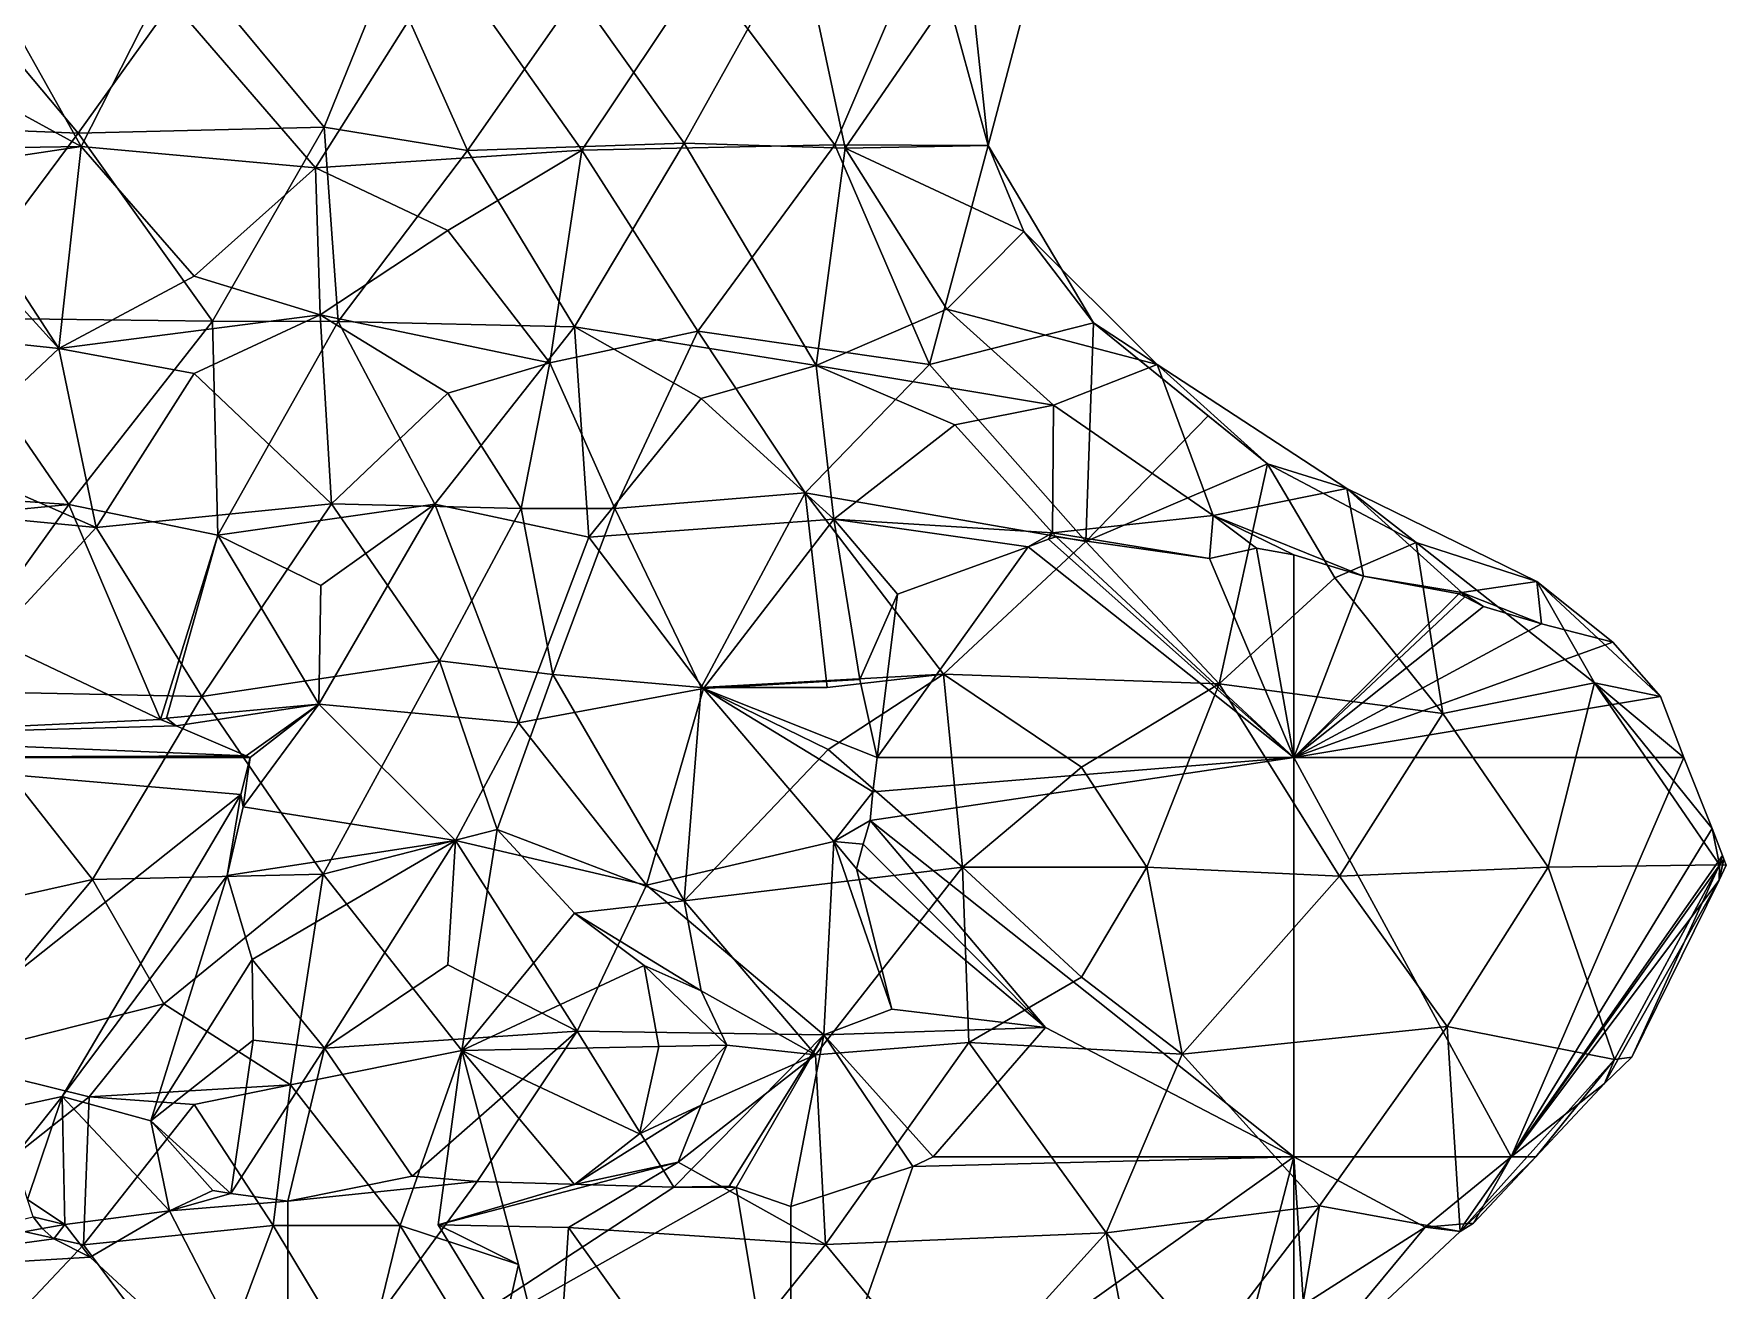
# Model space of a CAD drawing. Extents: x 290083 to 295691, y 4553739 to 4561622.
# Drawn here: x 291844.8 to 292013, y 4554018.4 to 4554143.3 of the extents above; entities that cross this region are included whole.
import ezdxf

# ---------------------------------------------------------------- set-up
doc = ezdxf.new("R2010")
doc.units = 0
doc.layers.add('Au_ppm_Pref_-_0_3', color=7, linetype='CONTINUOUS')

msp = doc.modelspace()

# ---------------------------------------------------------------- linework, layer by layer
at = {"layer": 'Au_ppm_Pref_-_0_3'}
for points in [[(291898.8, 4554147.31, 1904.2), (291920.92, 4554153.01, 1904.05), (291909.4, 4554132.4, 1904.09)], [(291909.4, 4554132.4, 1904.09), (291920.92, 4554153.01, 1904.05), (291925.4, 4554131.9, 1902.26)], [(291933.68, 4554153.92, 1891.41), (291911.27, 4554149.71, 1889.43), (291924.4, 4554132.23, 1890.42)], [(291937.73, 4554149.86, 1900.91), (291925.4, 4554131.9, 1902.26), (291920.92, 4554153.01, 1904.05)], [(291939.63, 4554132.16, 1893.81), (291933.68, 4554153.92, 1891.41), (291924.4, 4554132.23, 1890.42)], [(291933.68, 4554153.92, 1891.41), (291939.63, 4554132.16, 1893.81), (291944.14, 4554149.22, 1894.64)], [(291849.17, 4554133.37, 1900.06), (291821.81, 4554134.46, 1899.69), (291835.55, 4554149.62, 1902.76)], [(291839.66, 4554149.52, 1886.75), (291835.51, 4554139.67, 1885.42), (291849.46, 4554132.04, 1887.88)], [(291835.55, 4554149.62, 1902.76), (291860.74, 4554149.51, 1901.9), (291849.17, 4554133.37, 1900.06)], [(291839.66, 4554149.52, 1886.75), (291849.46, 4554132.04, 1887.88), (291857.43, 4554147.74, 1890.45)], [(291849.17, 4554133.37, 1900.06), (291860.74, 4554149.51, 1901.9), (291873.64, 4554133.98, 1902.97)], [(291885.85, 4554150.68, 1890.58), (291857.43, 4554147.74, 1890.45), (291872.77, 4554129.94, 1889.89)], [(291879.92, 4554149.52, 1903.41), (291873.64, 4554133.98, 1902.97), (291860.74, 4554149.51, 1901.9)], [(291885.85, 4554150.68, 1890.58), (291872.77, 4554129.94, 1889.89), (291899.23, 4554131.68, 1888.61)], [(291879.92, 4554149.52, 1903.41), (291887.86, 4554131.66, 1903.78), (291873.64, 4554133.98, 1902.97)], [(291879.92, 4554149.52, 1903.41), (291898.8, 4554147.31, 1904.2), (291887.86, 4554131.66, 1903.78)], [(291885.85, 4554150.68, 1890.58), (291899.23, 4554131.68, 1888.61), (291911.27, 4554149.71, 1889.43)], [(291911.27, 4554149.71, 1889.43), (291899.23, 4554131.68, 1888.61), (291924.4, 4554132.23, 1890.42)], [(291937.73, 4554149.86, 1900.91), (291939.63, 4554132.16, 1893.81), (291925.4, 4554131.9, 1902.26)], [(291939.63, 4554132.16, 1893.81), (291937.73, 4554149.86, 1900.91), (291944.14, 4554149.22, 1894.64)], [(291872.77, 4554129.94, 1889.89), (291857.43, 4554147.74, 1890.45), (291849.46, 4554132.04, 1887.88)], [(291887.86, 4554131.66, 1903.78), (291898.8, 4554147.31, 1904.2), (291909.4, 4554132.4, 1904.09)], [(291835.51, 4554139.67, 1885.42), (291827.12, 4554131.7, 1886.72), (291849.46, 4554132.04, 1887.88)], [(291849.17, 4554133.37, 1900.06), (291835.5, 4554115.03, 1898.98), (291821.81, 4554134.46, 1899.69)], [(291849.17, 4554133.37, 1900.06), (291862.53, 4554114.7, 1900.05), (291835.5, 4554115.03, 1898.98)], [(291862.53, 4554114.7, 1900.05), (291849.17, 4554133.37, 1900.06), (291873.64, 4554133.98, 1902.97)], [(291862.53, 4554114.7, 1900.05), (291873.64, 4554133.98, 1902.97), (291875.02, 4554114.67, 1904.03)], [(291875.02, 4554114.67, 1904.03), (291873.64, 4554133.98, 1902.97), (291887.86, 4554131.66, 1903.78)], [(291849.46, 4554132.04, 1887.88), (291827.12, 4554131.7, 1886.72), (291835.51, 4554129.96, 1883.35)], [(291847.26, 4554111.98, 1883.36), (291849.46, 4554132.04, 1887.88), (291835.51, 4554129.96, 1883.35)], [(291847.26, 4554111.98, 1883.36), (291860.71, 4554119.16, 1886.95), (291849.46, 4554132.04, 1887.88)], [(291872.77, 4554129.94, 1889.89), (291849.46, 4554132.04, 1887.88), (291860.71, 4554119.16, 1886.95)], [(291885.91, 4554123.69, 1885.44), (291899.23, 4554131.68, 1888.61), (291872.77, 4554129.94, 1889.89)], [(291887.86, 4554131.66, 1903.78), (291898.5, 4554114.12, 1906.69), (291875.02, 4554114.67, 1904.03)], [(291896.05, 4554110.56, 1884.02), (291899.23, 4554131.68, 1888.61), (291885.91, 4554123.69, 1885.44)], [(291887.86, 4554131.66, 1903.78), (291909.4, 4554132.4, 1904.09), (291898.5, 4554114.12, 1906.69)], [(291910.76, 4554113.7, 1888.96), (291899.23, 4554131.68, 1888.61), (291896.05, 4554110.56, 1884.02)], [(291922.52, 4554110.28, 1905.53), (291898.5, 4554114.12, 1906.69), (291909.4, 4554132.4, 1904.09)], [(291924.4, 4554132.23, 1890.42), (291899.23, 4554131.68, 1888.61), (291910.76, 4554113.7, 1888.96)], [(291922.52, 4554110.28, 1905.53), (291909.4, 4554132.4, 1904.09), (291925.4, 4554131.9, 1902.26)], [(291933.8, 4554110.4, 1891.05), (291924.4, 4554132.23, 1890.42), (291910.76, 4554113.7, 1888.96)], [(291925.4, 4554131.9, 1902.26), (291935.52, 4554115.88, 1902.83), (291922.52, 4554110.28, 1905.53)], [(291933.8, 4554110.4, 1891.05), (291939.63, 4554132.16, 1893.81), (291924.4, 4554132.23, 1890.42)], [(291943.19, 4554123.62, 1900.58), (291925.4, 4554131.9, 1902.26), (291939.63, 4554132.16, 1893.81)], [(291943.19, 4554123.62, 1900.58), (291935.52, 4554115.88, 1902.83), (291925.4, 4554131.9, 1902.26)], [(291950.1, 4554114.53, 1894.22), (291939.63, 4554132.16, 1893.81), (291933.8, 4554110.4, 1891.05)], [(291950.1, 4554114.53, 1894.22), (291943.19, 4554123.62, 1900.58), (291939.63, 4554132.16, 1893.81)], [(291847.26, 4554111.98, 1883.36), (291835.51, 4554129.96, 1883.35), (291832.8, 4554127.87, 1882.77)], [(291872.77, 4554129.94, 1889.89), (291860.71, 4554119.16, 1886.95), (291873.23, 4554115.34, 1882.66)], [(291872.77, 4554129.94, 1889.89), (291873.23, 4554115.34, 1882.66), (291885.91, 4554123.69, 1885.44)], [(291847.26, 4554111.98, 1883.36), (291832.8, 4554127.87, 1882.77), (291829.22, 4554113.89, 1879.79)], [(291896.05, 4554110.56, 1884.02), (291885.91, 4554123.69, 1885.44), (291873.23, 4554115.34, 1882.66)], [(291956.42, 4554110.4, 1899.87), (291935.52, 4554115.88, 1902.83), (291943.19, 4554123.62, 1900.58)], [(291956.42, 4554110.4, 1899.87), (291943.19, 4554123.62, 1900.58), (291950.1, 4554114.53, 1894.22)], [(291847.26, 4554111.98, 1883.36), (291873.23, 4554115.34, 1882.66), (291860.71, 4554119.16, 1886.95)], [(291946.14, 4554106.35, 1905.32), (291922.52, 4554110.28, 1905.53), (291935.52, 4554115.88, 1902.83)], [(291956.42, 4554110.4, 1899.87), (291946.14, 4554106.35, 1905.32), (291935.52, 4554115.88, 1902.83)], [(291823.23, 4554098.18, 1901.52), (291835.5, 4554115.03, 1898.98), (291848.25, 4554096.48, 1900.68)], [(291862.53, 4554114.7, 1900.05), (291848.25, 4554096.48, 1900.68), (291835.5, 4554115.03, 1898.98)], [(291847.26, 4554111.98, 1883.36), (291860.71, 4554109.48, 1878.3), (291873.23, 4554115.34, 1882.66)], [(291862.53, 4554114.7, 1900.05), (291863.06, 4554093.44, 1904.54), (291848.25, 4554096.48, 1900.68)], [(291873.23, 4554115.34, 1882.66), (291860.71, 4554109.48, 1878.3), (291874.36, 4554096.55, 1876.27)], [(291862.53, 4554114.7, 1900.05), (291875.02, 4554114.67, 1904.03), (291863.06, 4554093.44, 1904.54)], [(291863.06, 4554093.44, 1904.54), (291875.02, 4554114.67, 1904.03), (291884.64, 4554096.51, 1907.04)], [(291896.05, 4554110.56, 1884.02), (291873.23, 4554115.34, 1882.66), (291885.91, 4554107.54, 1878.94)], [(291873.23, 4554115.34, 1882.66), (291874.36, 4554096.55, 1876.27), (291885.91, 4554107.54, 1878.94)], [(291884.64, 4554096.51, 1907.04), (291875.02, 4554114.67, 1904.03), (291898.5, 4554114.12, 1906.69)], [(291899.95, 4554093.24, 1910.84), (291884.64, 4554096.51, 1907.04), (291898.5, 4554114.12, 1906.69)], [(291922.52, 4554110.28, 1905.53), (291911.11, 4554107.01, 1910.17), (291898.5, 4554114.12, 1906.69)], [(291911.11, 4554107.01, 1910.17), (291899.95, 4554093.24, 1910.84), (291898.5, 4554114.12, 1906.69)], [(291933.8, 4554110.4, 1891.05), (291949.33, 4554092.79, 1889.25), (291950.1, 4554114.53, 1894.22)], [(291949.33, 4554092.79, 1889.25), (291961.5, 4554105.28, 1891.57), (291950.1, 4554114.53, 1894.22)], [(291967.38, 4554100.5, 1893.35), (291956.42, 4554110.4, 1899.87), (291950.1, 4554114.53, 1894.22)], [(291961.5, 4554105.28, 1891.57), (291967.38, 4554100.5, 1893.35), (291950.1, 4554114.53, 1894.22)], [(291847.26, 4554111.98, 1883.36), (291829.22, 4554113.89, 1879.79), (291835.51, 4554100.95, 1881.14)], [(291896.05, 4554110.56, 1884.02), (291902.51, 4554096.07, 1884.23), (291910.76, 4554113.7, 1888.96)], [(291910.76, 4554113.7, 1888.96), (291902.51, 4554096.07, 1884.23), (291921.44, 4554097.64, 1890.35)], [(291933.8, 4554110.4, 1891.05), (291910.76, 4554113.7, 1888.96), (291921.44, 4554097.64, 1890.35)], [(291847.26, 4554111.98, 1883.36), (291835.51, 4554100.95, 1881.14), (291850.97, 4554094.18, 1877.51)], [(291847.26, 4554111.98, 1883.36), (291850.97, 4554094.18, 1877.51), (291860.71, 4554109.48, 1878.3)], [(291850.97, 4554094.18, 1877.51), (291874.36, 4554096.55, 1876.27), (291860.71, 4554109.48, 1878.3)], [(291896.05, 4554110.56, 1884.02), (291885.91, 4554107.54, 1878.94), (291893.21, 4554096.07, 1879.33)], [(291896.05, 4554110.56, 1884.02), (291893.21, 4554096.07, 1879.33), (291902.51, 4554096.07, 1884.23)], [(291924.3, 4554095.03, 1912.07), (291911.11, 4554107.01, 1910.17), (291922.52, 4554110.28, 1905.53)], [(291933.8, 4554110.4, 1891.05), (291921.44, 4554097.64, 1890.35), (291949.33, 4554092.79, 1889.25)], [(291924.3, 4554095.03, 1912.07), (291922.52, 4554110.28, 1905.53), (291936.31, 4554104.4, 1909.3)], [(291946.14, 4554106.35, 1905.32), (291936.31, 4554104.4, 1909.3), (291922.52, 4554110.28, 1905.53)], [(291961.98, 4554095.37, 1905.97), (291946.14, 4554106.35, 1905.32), (291956.42, 4554110.4, 1899.87)], [(291961.98, 4554095.37, 1905.97), (291956.42, 4554110.4, 1899.87), (291975.29, 4554098.05, 1900.42)], [(291956.42, 4554110.4, 1899.87), (291967.38, 4554100.5, 1893.35), (291975.29, 4554098.05, 1900.42)], [(291885.91, 4554107.54, 1878.94), (291874.36, 4554096.55, 1876.27), (291893.21, 4554096.07, 1879.33)], [(291924.3, 4554095.03, 1912.07), (291899.95, 4554093.24, 1910.84), (291911.11, 4554107.01, 1910.17)], [(291946.14, 4554106.35, 1905.32), (291946.04, 4554093.67, 1910.31), (291936.31, 4554104.4, 1909.3)], [(291961.98, 4554095.37, 1905.97), (291946.04, 4554093.67, 1910.31), (291946.14, 4554106.35, 1905.32)], [(291924.3, 4554095.03, 1912.07), (291936.31, 4554104.4, 1909.3), (291946.04, 4554093.67, 1910.31)], [(291961.5, 4554105.28, 1891.57), (291949.33, 4554092.79, 1889.25), (291967.38, 4554100.5, 1893.35)], [(291822.31, 4554096.95, 1877.58), (291850.97, 4554094.18, 1877.51), (291835.51, 4554100.95, 1881.14)], [(291949.33, 4554092.79, 1889.25), (291962.59, 4554078.66, 1888.08), (291967.38, 4554100.5, 1893.35)], [(291962.59, 4554078.66, 1888.08), (291974.1, 4554089.2, 1890.99), (291967.38, 4554100.5, 1893.35)], [(291982.18, 4554092.69, 1895.27), (291975.29, 4554098.05, 1900.42), (291967.38, 4554100.5, 1893.35)], [(291982.18, 4554092.69, 1895.27), (291967.38, 4554100.5, 1893.35), (291974.1, 4554089.2, 1890.99)], [(291848.25, 4554096.48, 1900.68), (291825.66, 4554094.28, 1901.65), (291823.23, 4554098.18, 1901.52)], [(291921.44, 4554097.64, 1890.35), (291902.51, 4554096.07, 1884.23), (291911.11, 4554078.27, 1889.25)], [(291921.44, 4554097.64, 1890.35), (291911.11, 4554078.27, 1889.25), (291923.63, 4554078.3, 1894.59)], [(291935.2, 4554079.6, 1887.24), (291921.44, 4554097.64, 1890.35), (291923.63, 4554078.3, 1894.59)], [(291921.44, 4554097.64, 1890.35), (291935.2, 4554079.6, 1887.24), (291949.33, 4554092.79, 1889.25)], [(291976.95, 4554089.36, 1905), (291961.98, 4554095.37, 1905.97), (291975.29, 4554098.05, 1900.42)], [(291976.95, 4554089.36, 1905), (291975.29, 4554098.05, 1900.42), (291986.7, 4554087.73, 1903.74)], [(291982.18, 4554092.69, 1895.27), (291994.18, 4554088.83, 1900.58), (291975.29, 4554098.05, 1900.42)], [(291994.18, 4554088.83, 1900.58), (291986.7, 4554087.73, 1903.74), (291975.29, 4554098.05, 1900.42)], [(291822.31, 4554096.95, 1877.58), (291835.88, 4554077.91, 1877.14), (291850.97, 4554094.18, 1877.51)], [(291848.25, 4554096.48, 1900.68), (291839.09, 4554083.76, 1901.74), (291825.66, 4554094.28, 1901.65)], [(291839.09, 4554083.76, 1901.74), (291848.25, 4554096.48, 1900.68), (291857.36, 4554075.09, 1903.23)], [(291857.36, 4554075.09, 1903.23), (291848.25, 4554096.48, 1900.68), (291863.06, 4554093.44, 1904.54)], [(291850.97, 4554094.18, 1877.51), (291861.46, 4554077.39, 1875.7), (291874.36, 4554096.55, 1876.27)], [(291861.46, 4554077.39, 1875.7), (291885.1, 4554080.95, 1878.11), (291874.36, 4554096.55, 1876.27)], [(291873.31, 4554088.41, 1903.14), (291863.06, 4554093.44, 1904.54), (291884.64, 4554096.51, 1907.04)], [(291892.93, 4554074.77, 1907.59), (291873.09, 4554076.64, 1904.18), (291884.64, 4554096.51, 1907.04)], [(291873.31, 4554088.41, 1903.14), (291884.64, 4554096.51, 1907.04), (291873.09, 4554076.64, 1904.18)], [(291885.1, 4554080.95, 1878.11), (291893.21, 4554096.07, 1879.33), (291874.36, 4554096.55, 1876.27)], [(291899.95, 4554093.24, 1910.84), (291892.93, 4554074.77, 1907.59), (291884.64, 4554096.51, 1907.04)], [(291896.37, 4554079.58, 1883.93), (291893.21, 4554096.07, 1879.33), (291885.1, 4554080.95, 1878.11)], [(291896.37, 4554079.58, 1883.93), (291902.51, 4554096.07, 1884.23), (291893.21, 4554096.07, 1879.33)], [(291896.37, 4554079.58, 1883.93), (291911.11, 4554078.27, 1889.25), (291902.51, 4554096.07, 1884.23)], [(291850.97, 4554094.18, 1877.51), (291835.88, 4554077.91, 1877.14), (291861.46, 4554077.39, 1875.7)], [(291924.3, 4554095.03, 1912.07), (291911.33, 4554078.2, 1912.28), (291899.95, 4554093.24, 1910.84)], [(291924.3, 4554095.03, 1912.07), (291926.86, 4554079.08, 1913.33), (291911.33, 4554078.2, 1912.28)], [(291924.3, 4554095.03, 1912.07), (291930.63, 4554087.57, 1913.03), (291926.86, 4554079.08, 1913.33)], [(291930.63, 4554087.57, 1913.03), (291924.3, 4554095.03, 1912.07), (291943.61, 4554092.28, 1910.83)], [(291924.3, 4554095.03, 1912.07), (291946.04, 4554093.67, 1910.31), (291943.61, 4554092.28, 1910.83)], [(291946.04, 4554093.67, 1910.31), (291961.98, 4554095.37, 1905.97), (291961.62, 4554091.12, 1907.4)], [(291961.98, 4554095.37, 1905.97), (291966.3, 4554092.12, 1906.57), (291961.62, 4554091.12, 1907.4)], [(291970, 4554091.46, 1905.85), (291961.98, 4554095.37, 1905.97), (291976.95, 4554089.36, 1905)], [(291966.3, 4554092.12, 1906.57), (291961.98, 4554095.37, 1905.97), (291970, 4554091.46, 1905.85)], [(291857.36, 4554075.09, 1903.23), (291863.06, 4554093.44, 1904.54), (291857.95, 4554075.24, 1903.38)], [(291863.06, 4554093.44, 1904.54), (291873.09, 4554076.64, 1904.18), (291857.95, 4554075.24, 1903.38)], [(291863.06, 4554093.44, 1904.54), (291873.31, 4554088.41, 1903.14), (291873.09, 4554076.64, 1904.18)], [(291911.33, 4554078.2, 1912.28), (291892.93, 4554074.77, 1907.59), (291899.95, 4554093.24, 1910.84)], [(291930.63, 4554087.57, 1913.03), (291943.61, 4554092.28, 1910.83), (291928.59, 4554071.34, 1912.65)], [(291943.61, 4554092.28, 1910.83), (291970, 4554071.34, 1904.92), (291928.59, 4554071.34, 1912.65)], [(291935.2, 4554079.6, 1887.24), (291962.59, 4554078.66, 1888.08), (291949.33, 4554092.79, 1889.25)], [(291943.61, 4554092.28, 1910.83), (291946.04, 4554093.67, 1910.31), (291945.64, 4554093.03, 1910.48)], [(291943.61, 4554092.28, 1910.83), (291945.64, 4554093.03, 1910.48), (291970, 4554071.34, 1904.92)], [(291946.04, 4554093.67, 1910.31), (291946.4, 4554093.27, 1910.35), (291945.64, 4554093.03, 1910.48)], [(291945.64, 4554093.03, 1910.48), (291946.4, 4554093.27, 1910.35), (291970, 4554071.34, 1904.92)], [(291946.4, 4554093.27, 1910.35), (291946.04, 4554093.67, 1910.31), (291961.62, 4554091.12, 1907.4)], [(291946.4, 4554093.27, 1910.35), (291961.62, 4554091.12, 1907.4), (291970, 4554071.34, 1904.92)], [(291982.18, 4554092.69, 1895.27), (291974.1, 4554089.2, 1890.99), (291984.84, 4554075.7, 1890.43)], [(291982.18, 4554092.69, 1895.27), (291999.89, 4554078.74, 1894.68), (291994.18, 4554088.83, 1900.58)], [(291982.18, 4554092.69, 1895.27), (291984.84, 4554075.7, 1890.43), (291999.89, 4554078.74, 1894.68)], [(291961.62, 4554091.12, 1907.4), (291966.3, 4554092.12, 1906.57), (291970, 4554071.34, 1904.92)], [(291966.3, 4554092.12, 1906.57), (291970, 4554091.46, 1905.85), (291970, 4554071.34, 1904.92)], [(291970, 4554091.46, 1905.85), (291976.95, 4554089.36, 1905), (291970, 4554071.34, 1904.92)], [(291974.1, 4554089.2, 1890.99), (291962.59, 4554078.66, 1888.08), (291984.84, 4554075.7, 1890.43)], [(291976.95, 4554089.36, 1905), (291986.42, 4554087.58, 1903.89), (291970, 4554071.34, 1904.92)], [(291986.42, 4554087.58, 1903.89), (291976.95, 4554089.36, 1905), (291986.7, 4554087.73, 1903.74)], [(291994.18, 4554088.83, 1900.58), (291994.64, 4554084.63, 1902.21), (291986.7, 4554087.73, 1903.74)], [(292006.47, 4554077.39, 1898.87), (292001.73, 4554082.8, 1900.58), (291994.18, 4554088.83, 1900.58)], [(291999.89, 4554078.74, 1894.68), (292006.47, 4554077.39, 1898.87), (291994.18, 4554088.83, 1900.58)], [(291994.18, 4554088.83, 1900.58), (292001.73, 4554082.8, 1900.58), (291994.64, 4554084.63, 1902.21)], [(291926.86, 4554079.08, 1913.33), (291930.63, 4554087.57, 1913.03), (291928.59, 4554071.34, 1912.65)], [(291986.42, 4554087.58, 1903.89), (291987.01, 4554087.31, 1903.82), (291970, 4554071.34, 1904.92)], [(291987.01, 4554087.31, 1903.82), (291988.87, 4554086.32, 1903.57), (291970, 4554071.34, 1904.92)], [(291987.01, 4554087.31, 1903.82), (291986.42, 4554087.58, 1903.89), (291986.7, 4554087.73, 1903.74)], [(291986.7, 4554087.73, 1903.74), (291988.87, 4554086.32, 1903.57), (291987.01, 4554087.31, 1903.82)], [(291986.7, 4554087.73, 1903.74), (291994.64, 4554084.63, 1902.21), (291988.87, 4554086.32, 1903.57)], [(291970, 4554071.34, 1904.92), (291988.87, 4554086.32, 1903.57), (291994.64, 4554084.63, 1902.21)], [(291970, 4554071.34, 1904.92), (291994.64, 4554084.63, 1902.21), (292001.73, 4554082.8, 1900.58)], [(291820, 4554073.37, 1895.47), (291839.09, 4554083.76, 1901.74), (291857.36, 4554075.09, 1903.23)], [(291970, 4554071.34, 1904.92), (292001.73, 4554082.8, 1900.58), (292006.47, 4554077.39, 1898.87)], [(291873.53, 4554059.74, 1877.23), (291885.1, 4554080.95, 1878.11), (291861.46, 4554077.39, 1875.7)], [(291873.53, 4554059.74, 1877.23), (291890.84, 4554064.18, 1881.37), (291885.1, 4554080.95, 1878.11)], [(291896.37, 4554079.58, 1883.93), (291885.1, 4554080.95, 1878.11), (291890.84, 4554064.18, 1881.37)], [(291896.37, 4554079.58, 1883.93), (291890.84, 4554064.18, 1881.37), (291909.41, 4554057.1, 1884.4)], [(291896.37, 4554079.58, 1883.93), (291909.41, 4554057.1, 1884.4), (291911.11, 4554078.27, 1889.25)], [(291923.71, 4554072.13, 1884.8), (291935.2, 4554079.6, 1887.24), (291911.11, 4554078.27, 1889.25)], [(291911.11, 4554078.27, 1889.25), (291935.2, 4554079.6, 1887.24), (291923.63, 4554078.3, 1894.59)], [(291911.33, 4554078.2, 1912.28), (291926.86, 4554079.08, 1913.33), (291928.59, 4554071.34, 1912.65)], [(291923.71, 4554072.13, 1884.8), (291937.07, 4554060.43, 1884.74), (291935.2, 4554079.6, 1887.24)], [(291937.07, 4554060.43, 1884.74), (291948.91, 4554070.38, 1885.39), (291935.2, 4554079.6, 1887.24)], [(291948.91, 4554070.38, 1885.39), (291962.59, 4554078.66, 1888.08), (291935.2, 4554079.6, 1887.24)], [(291995.28, 4554060.43, 1890.6), (291999.89, 4554078.74, 1894.68), (291984.84, 4554075.7, 1890.43)], [(292012.31, 4554060.65, 1894.71), (291999.89, 4554078.74, 1894.68), (291995.28, 4554060.43, 1890.6)], [(292008.79, 4554071.34, 1897.51), (291999.89, 4554078.74, 1894.68), (292011.61, 4554064.28, 1896.03)], [(292008.79, 4554071.34, 1897.51), (292006.47, 4554077.39, 1898.87), (291999.89, 4554078.74, 1894.68)], [(292012.31, 4554060.65, 1894.71), (292011.61, 4554064.28, 1896.03), (291999.89, 4554078.74, 1894.68)], [(291837.53, 4554056.3, 1880.44), (291850.59, 4554059.22, 1878.19), (291835.88, 4554077.91, 1877.14)], [(291850.59, 4554059.22, 1878.19), (291861.46, 4554077.39, 1875.7), (291835.88, 4554077.91, 1877.14)], [(291861.46, 4554077.39, 1875.7), (291850.59, 4554059.22, 1878.19), (291873.53, 4554059.74, 1877.23)], [(291905.67, 4554058.63, 1907.82), (291892.93, 4554074.77, 1907.59), (291911.33, 4554078.2, 1912.28)], [(291911.33, 4554078.2, 1912.28), (291924.29, 4554062.97, 1911.53), (291905.67, 4554058.63, 1907.82)], [(291923.71, 4554072.13, 1884.8), (291911.11, 4554078.27, 1889.25), (291909.41, 4554057.1, 1884.4)], [(291928.59, 4554071.34, 1912.65), (291928.16, 4554067.93, 1912.28), (291911.33, 4554078.2, 1912.28)], [(291911.33, 4554078.2, 1912.28), (291928.16, 4554067.93, 1912.28), (291924.29, 4554062.97, 1911.53)], [(291948.91, 4554070.38, 1885.39), (291955.41, 4554060.43, 1885.64), (291962.59, 4554078.66, 1888.08)], [(291955.41, 4554060.43, 1885.64), (291974.54, 4554059.54, 1888.38), (291962.59, 4554078.66, 1888.08)], [(291974.54, 4554059.54, 1888.38), (291984.84, 4554075.7, 1890.43), (291962.59, 4554078.66, 1888.08)], [(291970, 4554071.34, 1904.92), (292006.47, 4554077.39, 1898.87), (292008.79, 4554071.34, 1897.51)], [(291857.95, 4554075.24, 1903.38), (291873.09, 4554076.64, 1904.18), (291858.92, 4554074.49, 1903.39)], [(291858.92, 4554074.49, 1903.39), (291873.09, 4554076.64, 1904.18), (291865.89, 4554071.5, 1904.04)], [(291873.09, 4554076.64, 1904.18), (291865.57, 4554066.41, 1904.34), (291866.28, 4554071.34, 1904.08)], [(291873.09, 4554076.64, 1904.18), (291886.68, 4554063.08, 1904.15), (291865.57, 4554066.41, 1904.34)], [(291873.09, 4554076.64, 1904.18), (291866.28, 4554071.34, 1904.08), (291865.89, 4554071.5, 1904.04)], [(291873.09, 4554076.64, 1904.18), (291892.93, 4554074.77, 1907.59), (291886.68, 4554063.08, 1904.15)], [(291984.84, 4554075.7, 1890.43), (291974.54, 4554059.54, 1888.38), (291995.28, 4554060.43, 1890.6)], [(291820, 4554073.37, 1895.47), (291857.36, 4554075.09, 1903.23), (291858.92, 4554074.49, 1903.39)], [(291865.89, 4554071.5, 1904.04), (291820, 4554073.37, 1895.47), (291858.92, 4554074.49, 1903.39)], [(291858.92, 4554074.49, 1903.39), (291857.36, 4554075.09, 1903.23), (291857.95, 4554075.24, 1903.38)], [(291892.93, 4554074.77, 1907.59), (291905.67, 4554058.63, 1907.82), (291886.68, 4554063.08, 1904.15)], [(291865.89, 4554071.5, 1904.04), (291822.5, 4554071.34, 1895.47), (291820, 4554073.37, 1895.47)], [(291923.71, 4554072.13, 1884.8), (291909.41, 4554057.1, 1884.4), (291937.07, 4554060.43, 1884.74)], [(291820, 4554031.65, 1898.85), (291822.5, 4554071.34, 1895.47), (291865.34, 4554067.64, 1904.25)], [(291822.5, 4554071.34, 1895.47), (291865.89, 4554071.5, 1904.04), (291866.28, 4554071.34, 1904.08)], [(291865.34, 4554067.64, 1904.25), (291822.5, 4554071.34, 1895.47), (291866.28, 4554071.34, 1904.08)], [(291866.28, 4554071.34, 1904.08), (291865.57, 4554066.41, 1904.34), (291865.34, 4554067.64, 1904.25)], [(291928.16, 4554067.93, 1912.28), (291970, 4554071.34, 1904.92), (291927.89, 4554065.07, 1911.94)], [(291970, 4554071.34, 1904.92), (291970, 4554031.65, 1899.63), (291927.89, 4554065.07, 1911.94)], [(291928.59, 4554071.34, 1912.65), (291970, 4554071.34, 1904.92), (291928.16, 4554067.93, 1912.28)], [(291948.91, 4554070.38, 1885.39), (291937.07, 4554060.43, 1884.74), (291955.41, 4554060.43, 1885.64)], [(291991.61, 4554031.65, 1895.47), (291970, 4554071.34, 1904.92), (292008.79, 4554071.34, 1897.51)], [(291991.61, 4554031.65, 1895.47), (291970, 4554031.65, 1899.63), (291970, 4554071.34, 1904.92)], [(292011.61, 4554064.28, 1896.03), (291991.61, 4554031.65, 1895.47), (292008.79, 4554071.34, 1897.51)], [(291847.6, 4554037.63, 1902.89), (291820, 4554031.65, 1898.85), (291865.34, 4554067.64, 1904.25)], [(291863.99, 4554059.61, 1904.42), (291847.6, 4554037.63, 1902.89), (291865.34, 4554067.64, 1904.25)], [(291865.34, 4554067.64, 1904.25), (291865.57, 4554066.41, 1904.34), (291863.99, 4554059.61, 1904.42)], [(291927.89, 4554065.07, 1911.94), (291924.29, 4554062.97, 1911.53), (291928.16, 4554067.93, 1912.28)], [(291865.57, 4554066.41, 1904.34), (291886.68, 4554063.08, 1904.15), (291863.99, 4554059.61, 1904.42)], [(291887.31, 4554042.2, 1876), (291890.84, 4554064.18, 1881.37), (291873.53, 4554059.74, 1877.23)], [(291890.84, 4554064.18, 1881.37), (291887.31, 4554042.2, 1876), (291898.51, 4554055.87, 1878.35)], [(291909.41, 4554057.1, 1884.4), (291890.84, 4554064.18, 1881.37), (291898.51, 4554055.87, 1878.35)], [(291927.19, 4554062.7, 1911.65), (291924.29, 4554062.97, 1911.53), (291927.89, 4554065.07, 1911.94)], [(291927.89, 4554065.07, 1911.94), (291945.33, 4554044.5, 1905.69), (291927.19, 4554062.7, 1911.65)], [(291945.33, 4554044.5, 1905.69), (291927.89, 4554065.07, 1911.94), (291970, 4554031.65, 1899.63)], [(291991.61, 4554031.65, 1895.47), (292011.61, 4554064.28, 1896.03), (292012.63, 4554061.58, 1895.47)], [(292012.31, 4554060.65, 1894.71), (292012.63, 4554061.58, 1895.47), (292011.61, 4554064.28, 1896.03)], [(291863.99, 4554059.61, 1904.42), (291886.68, 4554063.08, 1904.15), (291866.48, 4554051.26, 1905.2)], [(291886.68, 4554063.08, 1904.15), (291873.67, 4554042.45, 1906.04), (291866.48, 4554051.26, 1905.2)], [(291873.67, 4554042.45, 1906.04), (291886.68, 4554063.08, 1904.15), (291885.91, 4554050.71, 1903.28)], [(291898.78, 4554044.14, 1905.55), (291885.91, 4554050.71, 1903.28), (291886.68, 4554063.08, 1904.15)], [(291886.68, 4554063.08, 1904.15), (291905.67, 4554058.63, 1907.82), (291898.78, 4554044.14, 1905.55)], [(291923.3, 4554043.77, 1906.12), (291905.67, 4554058.63, 1907.82), (291924.29, 4554062.97, 1911.53)], [(291923.3, 4554043.77, 1906.12), (291924.29, 4554062.97, 1911.53), (291930.06, 4554046.3, 1908.38)], [(291930.06, 4554046.3, 1908.38), (291924.29, 4554062.97, 1911.53), (291926.55, 4554060.28, 1911.33)], [(291926.55, 4554060.28, 1911.33), (291924.29, 4554062.97, 1911.53), (291927.19, 4554062.7, 1911.65)], [(291926.55, 4554060.28, 1911.33), (291927.19, 4554062.7, 1911.65), (291945.33, 4554044.5, 1905.69)], [(291937.07, 4554060.43, 1884.74), (291909.41, 4554057.1, 1884.4), (291922.47, 4554041.79, 1883.52)], [(291922.47, 4554041.79, 1883.52), (291937.72, 4554042.99, 1886.85), (291937.07, 4554060.43, 1884.74)], [(291926.55, 4554060.28, 1911.33), (291945.33, 4554044.5, 1905.69), (291930.06, 4554046.3, 1908.38)], [(291948.91, 4554049.49, 1885.06), (291937.07, 4554060.43, 1884.74), (291937.72, 4554042.99, 1886.85)], [(291955.41, 4554060.43, 1885.64), (291937.07, 4554060.43, 1884.74), (291948.91, 4554049.49, 1885.06)], [(291958.92, 4554041.85, 1889.07), (291955.41, 4554060.43, 1885.64), (291948.91, 4554049.49, 1885.06)], [(291958.92, 4554041.85, 1889.07), (291974.54, 4554059.54, 1888.38), (291955.41, 4554060.43, 1885.64)], [(291995.28, 4554060.43, 1890.6), (291974.54, 4554059.54, 1888.38), (291985.25, 4554044.59, 1890.05)], [(291985.25, 4554044.59, 1890.05), (292001.9, 4554041.32, 1893.26), (291995.28, 4554060.43, 1890.6)], [(292012.76, 4554061.22, 1895.4), (291991.61, 4554031.65, 1895.47), (292012.63, 4554061.58, 1895.47)], [(292012.76, 4554061.22, 1895.4), (292012.3, 4554059.14, 1895.2), (291991.61, 4554031.65, 1895.47)], [(292012.31, 4554060.65, 1894.71), (291995.28, 4554060.43, 1890.6), (292001.9, 4554041.32, 1893.26)], [(292012.31, 4554060.65, 1894.71), (292001.9, 4554041.32, 1893.26), (292003.61, 4554041.53, 1894.5)], [(292012.31, 4554060.65, 1894.71), (292003.61, 4554041.53, 1894.5), (292012.3, 4554059.14, 1895.2)], [(292012.76, 4554061.22, 1895.4), (292012.99, 4554060.63, 1895.27), (292012.3, 4554059.14, 1895.2)], [(292012.31, 4554060.65, 1894.71), (292012.3, 4554059.14, 1895.2), (292012.99, 4554060.63, 1895.27)], [(292012.31, 4554060.65, 1894.71), (292012.76, 4554061.22, 1895.4), (292012.63, 4554061.58, 1895.47)], [(292012.31, 4554060.65, 1894.71), (292012.99, 4554060.63, 1895.27), (292012.76, 4554061.22, 1895.4)], [(291850.59, 4554059.22, 1878.19), (291837.53, 4554056.3, 1880.44), (291835.51, 4554041.25, 1876.74)], [(291850.59, 4554059.22, 1878.19), (291835.51, 4554041.25, 1876.74), (291857.69, 4554046.86, 1873.99)], [(291863.99, 4554059.61, 1904.42), (291856.41, 4554035.22, 1904.38), (291847.6, 4554037.63, 1902.89)], [(291850.59, 4554059.22, 1878.19), (291857.69, 4554046.86, 1873.99), (291873.53, 4554059.74, 1877.23)], [(291866.48, 4554051.26, 1905.2), (291856.41, 4554035.22, 1904.38), (291863.99, 4554059.61, 1904.42)], [(291873.53, 4554059.74, 1877.23), (291857.69, 4554046.86, 1873.99), (291870.28, 4554038.79, 1872.49)], [(291873.53, 4554059.74, 1877.23), (291870.28, 4554038.79, 1872.49), (291887.31, 4554042.2, 1876)], [(291923.3, 4554043.77, 1906.12), (291898.78, 4554044.14, 1905.55), (291905.67, 4554058.63, 1907.82)], [(291958.92, 4554041.85, 1889.07), (291985.25, 4554044.59, 1890.05), (291974.54, 4554059.54, 1888.38)], [(291991.61, 4554031.65, 1895.47), (292012.3, 4554059.14, 1895.2), (292000.9, 4554038.94, 1894.67)], [(292000.9, 4554038.94, 1894.67), (292012.3, 4554059.14, 1895.2), (292003.61, 4554041.53, 1894.5)], [(291911.11, 4554048.15, 1878.67), (291909.41, 4554057.1, 1884.4), (291898.51, 4554055.87, 1878.35)], [(291922.47, 4554041.79, 1883.52), (291909.41, 4554057.1, 1884.4), (291911.11, 4554048.15, 1878.67)], [(291898.51, 4554055.87, 1878.35), (291887.31, 4554042.2, 1876), (291905.43, 4554050.65, 1876.83)], [(291911.11, 4554048.15, 1878.67), (291898.51, 4554055.87, 1878.35), (291905.43, 4554050.65, 1876.83)], [(291866.48, 4554051.26, 1905.2), (291866.56, 4554043.24, 1905.59), (291856.41, 4554035.22, 1904.38)], [(291866.48, 4554051.26, 1905.2), (291873.67, 4554042.45, 1906.04), (291866.56, 4554043.24, 1905.59)], [(291873.67, 4554042.45, 1906.04), (291885.91, 4554050.71, 1903.28), (291898.78, 4554044.14, 1905.55)], [(291905.43, 4554050.65, 1876.83), (291887.31, 4554042.2, 1876), (291906.88, 4554042.61, 1874.83)], [(291911.11, 4554048.15, 1878.67), (291905.43, 4554050.65, 1876.83), (291913.66, 4554042.73, 1876.09)], [(291905.43, 4554050.65, 1876.83), (291906.88, 4554042.61, 1874.83), (291913.66, 4554042.73, 1876.09)], [(291958.92, 4554041.85, 1889.07), (291948.91, 4554049.49, 1885.06), (291937.72, 4554042.99, 1886.85)], [(291835.51, 4554041.25, 1876.74), (291850.26, 4554037.6, 1871.55), (291857.69, 4554046.86, 1873.99)], [(291870.28, 4554038.79, 1872.49), (291857.69, 4554046.86, 1873.99), (291850.26, 4554037.6, 1871.55)], [(291922.47, 4554041.79, 1883.52), (291911.11, 4554048.15, 1878.67), (291913.66, 4554042.73, 1876.09)], [(291945.33, 4554044.5, 1905.69), (291923.3, 4554043.77, 1906.12), (291930.06, 4554046.3, 1908.38)], [(291873.67, 4554042.45, 1906.04), (291898.78, 4554044.14, 1905.55), (291882.38, 4554029.71, 1906.09)], [(291882.38, 4554029.71, 1906.09), (291898.78, 4554044.14, 1905.55), (291888.85, 4554029.2, 1905.98)], [(291888.85, 4554029.2, 1905.98), (291898.78, 4554044.14, 1905.55), (291908.4, 4554028.63, 1906.05)], [(291908.4, 4554028.63, 1906.05), (291898.78, 4554044.14, 1905.55), (291923.3, 4554043.77, 1906.12)], [(291908.4, 4554028.63, 1906.05), (291923.3, 4554043.77, 1906.12), (291913.87, 4554028.73, 1906.17)], [(291914.57, 4554028.6, 1906.13), (291913.87, 4554028.73, 1906.17), (291923.3, 4554043.77, 1906.12)], [(291920, 4554026.7, 1905.76), (291914.57, 4554028.6, 1906.13), (291923.3, 4554043.77, 1906.12)], [(291920, 4554026.7, 1905.76), (291923.3, 4554043.77, 1906.12), (291932.13, 4554030.69, 1905.21)], [(291923.3, 4554043.77, 1906.12), (291945.33, 4554044.5, 1905.69), (291934.15, 4554031.65, 1905.22)], [(291932.13, 4554030.69, 1905.21), (291923.3, 4554043.77, 1906.12), (291934.15, 4554031.65, 1905.22)], [(291945.33, 4554044.5, 1905.69), (291970, 4554031.65, 1899.63), (291934.15, 4554031.65, 1905.22)], [(291958.92, 4554041.85, 1889.07), (291972.55, 4554026.78, 1890.1), (291985.25, 4554044.59, 1890.05)], [(291972.55, 4554026.78, 1890.1), (291986.54, 4554024.21, 1894.78), (291985.25, 4554044.59, 1890.05)], [(291985.25, 4554044.59, 1890.05), (291986.54, 4554024.21, 1894.78), (292001.9, 4554041.32, 1893.26)], [(291856.41, 4554035.22, 1904.38), (291866.56, 4554043.24, 1905.59), (291864.36, 4554027.98, 1904.48)], [(291866.56, 4554043.24, 1905.59), (291873.67, 4554042.45, 1906.04), (291864.36, 4554027.98, 1904.48)], [(291864.36, 4554027.98, 1904.48), (291873.67, 4554042.45, 1906.04), (291870, 4554027.22, 1904.92)], [(291870, 4554027.22, 1904.92), (291873.67, 4554042.45, 1906.04), (291882.38, 4554029.71, 1906.09)], [(291881.17, 4554024.8, 1871.79), (291887.31, 4554042.2, 1876), (291870.28, 4554038.79, 1872.49)], [(291881.17, 4554024.8, 1871.79), (291892.96, 4554020.94, 1876.83), (291887.31, 4554042.2, 1876)], [(291884.97, 4554024.87, 1882.74), (291898.51, 4554028.88, 1878.19), (291887.31, 4554042.2, 1876)], [(291887.31, 4554042.2, 1876), (291892.96, 4554020.94, 1876.83), (291884.97, 4554024.87, 1882.74)], [(291904.97, 4554033.93, 1876.83), (291906.88, 4554042.61, 1874.83), (291887.31, 4554042.2, 1876)], [(291898.51, 4554028.88, 1878.19), (291904.97, 4554033.93, 1876.83), (291887.31, 4554042.2, 1876)], [(291913.66, 4554042.73, 1876.09), (291904.97, 4554033.93, 1876.83), (291911.11, 4554036.77, 1878.78)], [(291904.97, 4554033.93, 1876.83), (291913.66, 4554042.73, 1876.09), (291906.88, 4554042.61, 1874.83)], [(291922.47, 4554041.79, 1883.52), (291908.8, 4554031.12, 1883.78), (291923.45, 4554022.92, 1886.71)], [(291922.47, 4554041.79, 1883.52), (291911.11, 4554036.77, 1878.78), (291908.8, 4554031.12, 1883.78)], [(291922.47, 4554041.79, 1883.52), (291913.66, 4554042.73, 1876.09), (291911.11, 4554036.77, 1878.78)], [(291923.45, 4554022.92, 1886.71), (291937.72, 4554042.99, 1886.85), (291922.47, 4554041.79, 1883.52)], [(291937.72, 4554042.99, 1886.85), (291923.45, 4554022.92, 1886.71), (291951.35, 4554024.09, 1887.6)], [(291958.92, 4554041.85, 1889.07), (291937.72, 4554042.99, 1886.85), (291951.35, 4554024.09, 1887.6)], [(291958.92, 4554041.85, 1889.07), (291951.35, 4554024.09, 1887.6), (291972.55, 4554026.78, 1890.1)], [(291835.51, 4554041.25, 1876.74), (291835.63, 4554026.04, 1869.61), (291850.26, 4554037.6, 1871.55)], [(291994.06, 4554031.65, 1895), (292001.9, 4554041.32, 1893.26), (291986.54, 4554024.21, 1894.78)], [(292000.9, 4554038.94, 1894.67), (292001.9, 4554041.32, 1893.26), (291994.06, 4554031.65, 1895)], [(292001.9, 4554041.32, 1893.26), (292000.9, 4554038.94, 1894.67), (292003.61, 4554041.53, 1894.5)], [(291850.26, 4554037.6, 1871.55), (291860.71, 4554036.83, 1866.88), (291870.28, 4554038.79, 1872.49)], [(291870.28, 4554038.79, 1872.49), (291860.71, 4554036.83, 1866.88), (291868.56, 4554024.8, 1867.19)], [(291881.17, 4554024.8, 1871.79), (291870.28, 4554038.79, 1872.49), (291868.56, 4554024.8, 1867.19)], [(291991.61, 4554031.65, 1895.47), (292000.9, 4554038.94, 1894.67), (291994.06, 4554031.65, 1895)], [(291847.6, 4554037.63, 1902.89), (291842.81, 4554031.65, 1902.42), (291820, 4554031.65, 1898.85)], [(291850.26, 4554037.6, 1871.55), (291835.63, 4554026.04, 1869.61), (291849.71, 4554022.9, 1866.33)], [(291842.81, 4554031.65, 1902.42), (291847.6, 4554037.63, 1902.89), (291844.15, 4554027.39, 1901.41)], [(291847.86, 4554024.92, 1900.41), (291844.15, 4554027.39, 1901.41), (291847.6, 4554037.63, 1902.89)], [(291847.6, 4554037.63, 1902.89), (291856.41, 4554035.22, 1904.38), (291858.24, 4554026.27, 1903.01)], [(291858.24, 4554026.27, 1903.01), (291847.86, 4554024.92, 1900.41), (291847.6, 4554037.63, 1902.89)], [(291850.26, 4554037.6, 1871.55), (291849.71, 4554022.9, 1866.33), (291860.71, 4554036.83, 1866.88)], [(291849.71, 4554022.9, 1866.33), (291868.56, 4554024.8, 1867.19), (291860.71, 4554036.83, 1866.88)], [(291898.51, 4554028.88, 1878.19), (291908.8, 4554031.12, 1883.78), (291911.11, 4554036.77, 1878.78)], [(291898.51, 4554028.88, 1878.19), (291911.11, 4554036.77, 1878.78), (291904.97, 4554033.93, 1876.83)], [(291862.55, 4554028.3, 1904.38), (291858.24, 4554026.27, 1903.01), (291856.41, 4554035.22, 1904.38)], [(291862.55, 4554028.3, 1904.38), (291856.41, 4554035.22, 1904.38), (291864.36, 4554027.98, 1904.48)], [(291970, 4554031.65, 1899.63), (291964.06, 4554008.59, 1896.62), (291920, 4553996.07, 1895.47)], [(291920, 4553996.07, 1895.47), (291932.13, 4554030.69, 1905.21), (291970, 4554031.65, 1899.63)], [(291932.13, 4554030.69, 1905.21), (291934.15, 4554031.65, 1905.22), (291970, 4554031.65, 1899.63)], [(291970, 4554031.65, 1899.63), (291970, 4554016.37, 1897.59), (291964.06, 4554008.59, 1896.62)], [(291970, 4554016.37, 1897.59), (291970, 4554031.65, 1899.63), (291970.96, 4554016.93, 1897.48)], [(291970.96, 4554016.93, 1897.48), (291970, 4554031.65, 1899.63), (291983.07, 4554024.65, 1896.18)], [(291983.07, 4554024.65, 1896.18), (291970, 4554031.65, 1899.63), (291991.61, 4554031.65, 1895.47)], [(291983.07, 4554024.65, 1896.18), (291991.61, 4554031.65, 1895.47), (291986.96, 4554024.97, 1895.47)], [(291987.87, 4554025.05, 1895.31), (291994.06, 4554031.65, 1895), (291986.54, 4554024.21, 1894.78)], [(291986.96, 4554024.97, 1895.47), (291991.61, 4554031.65, 1895.47), (291987.87, 4554025.05, 1895.31)], [(291987.87, 4554025.05, 1895.31), (291991.61, 4554031.65, 1895.47), (291994.06, 4554031.65, 1895)], [(291897.93, 4554024.62, 1888.91), (291908.8, 4554031.12, 1883.78), (291884.97, 4554024.87, 1882.74)], [(291884.97, 4554024.87, 1882.74), (291908.8, 4554031.12, 1883.78), (291898.51, 4554028.88, 1878.19)], [(291897.93, 4554024.62, 1888.91), (291923.45, 4554022.92, 1886.71), (291908.8, 4554031.12, 1883.78)], [(291920, 4554026.7, 1905.76), (291932.13, 4554030.69, 1905.21), (291920, 4553996.07, 1895.47)], [(291858.24, 4554026.27, 1903.01), (291862.55, 4554028.3, 1904.38), (291864.36, 4554027.98, 1904.48)], [(291870, 4554027.22, 1904.92), (291882.38, 4554029.71, 1906.09), (291888.85, 4554029.2, 1905.98)], [(291870, 4554027.22, 1904.92), (291888.85, 4554029.2, 1905.98), (291870, 4554003.49, 1895.47)], [(291888.85, 4554029.2, 1905.98), (291908.4, 4554028.63, 1906.05), (291870, 4554003.49, 1895.47)], [(291908.4, 4554028.63, 1906.05), (291914.57, 4554028.6, 1906.13), (291870, 4554003.49, 1895.47)], [(291914.57, 4554028.6, 1906.13), (291920, 4553996.07, 1895.47), (291870, 4554003.49, 1895.47)], [(291908.4, 4554028.63, 1906.05), (291913.87, 4554028.73, 1906.17), (291914.57, 4554028.6, 1906.13)], [(291920, 4554026.7, 1905.76), (291920, 4553996.07, 1895.47), (291914.57, 4554028.6, 1906.13)], [(291844.15, 4554027.39, 1901.41), (291847.86, 4554024.92, 1900.41), (291844.71, 4554025.68, 1901.01)], [(291858.24, 4554026.27, 1903.01), (291864.36, 4554027.98, 1904.48), (291870, 4554027.22, 1904.92)], [(291870, 4554003.49, 1895.47), (291858.24, 4554026.27, 1903.01), (291870, 4554027.22, 1904.92)], [(291972.55, 4554026.78, 1890.1), (291951.35, 4554024.09, 1887.6), (291961.5, 4554012.36, 1890.5)], [(291972.55, 4554026.78, 1890.1), (291961.5, 4554012.36, 1890.5), (291969.4, 4554008.2, 1894.64)], [(291972.55, 4554026.78, 1890.1), (291969.4, 4554008.2, 1894.64), (291986.54, 4554024.21, 1894.78)], [(291844.71, 4554025.68, 1901.01), (291845.6, 4554024.51, 1900.66), (291820, 4554019.85, 1895.47)], [(291849.71, 4554022.9, 1866.33), (291835.63, 4554026.04, 1869.61), (291834.71, 4554006.98, 1866.49)], [(291844.71, 4554025.68, 1901.01), (291847.86, 4554024.92, 1900.41), (291845.6, 4554024.51, 1900.66)], [(291845.6, 4554024.51, 1900.66), (291847.86, 4554024.92, 1900.41), (291846.76, 4554023.48, 1900.4)], [(291846.76, 4554023.48, 1900.4), (291847.86, 4554024.92, 1900.41), (291850.37, 4554021.66, 1900.15)], [(291850.37, 4554021.66, 1900.15), (291847.86, 4554024.92, 1900.41), (291858.24, 4554026.27, 1903.01)], [(291858.24, 4554026.27, 1903.01), (291870, 4554003.49, 1895.47), (291850.37, 4554021.66, 1900.15)], [(291986.96, 4554024.97, 1895.47), (291986.54, 4554024.21, 1894.78), (291983.07, 4554024.65, 1896.18)], [(291986.54, 4554024.21, 1894.78), (291986.96, 4554024.97, 1895.47), (291987.87, 4554025.05, 1895.31)], [(291845.6, 4554024.51, 1900.66), (291846.76, 4554023.48, 1900.4), (291820, 4554019.85, 1895.47)], [(291846.76, 4554023.48, 1900.4), (291850.37, 4554021.66, 1900.15), (291820, 4554019.85, 1895.47)], [(291861.81, 4554006.71, 1866.4), (291868.56, 4554024.8, 1867.19), (291849.71, 4554022.9, 1866.33)], [(291861.81, 4554006.71, 1866.4), (291877.53, 4554009.92, 1870.09), (291868.56, 4554024.8, 1867.19)], [(291881.17, 4554024.8, 1871.79), (291868.56, 4554024.8, 1867.19), (291877.53, 4554009.92, 1870.09)], [(291877.53, 4554009.92, 1870.09), (291890.39, 4554009.74, 1875.17), (291881.17, 4554024.8, 1871.79)], [(291881.17, 4554024.8, 1871.79), (291890.39, 4554009.74, 1875.17), (291892.96, 4554020.94, 1876.83)], [(291897.93, 4554024.62, 1888.91), (291884.97, 4554024.87, 1882.74), (291896.7, 4554005.73, 1882.83)], [(291884.97, 4554024.87, 1882.74), (291892.96, 4554020.94, 1876.83), (291896.7, 4554005.73, 1882.83)], [(291897.93, 4554024.62, 1888.91), (291896.7, 4554005.73, 1882.83), (291910.56, 4554006.92, 1889)], [(291897.93, 4554024.62, 1888.91), (291910.56, 4554006.92, 1889), (291923.45, 4554022.92, 1886.71)], [(291936.27, 4554007.42, 1889.16), (291951.35, 4554024.09, 1887.6), (291923.45, 4554022.92, 1886.71)], [(291954.63, 4554006.98, 1891.94), (291951.35, 4554024.09, 1887.6), (291936.27, 4554007.42, 1889.16)], [(291951.35, 4554024.09, 1887.6), (291954.63, 4554006.98, 1891.94), (291961.5, 4554012.36, 1890.5)], [(291983.07, 4554024.65, 1896.18), (291969.4, 4554008.2, 1894.64), (291970.96, 4554016.93, 1897.48)], [(291983.07, 4554024.65, 1896.18), (291986.54, 4554024.21, 1894.78), (291969.4, 4554008.2, 1894.64)], [(291850.37, 4554021.66, 1900.15), (291870, 4554003.49, 1895.47), (291820, 4554019.85, 1895.47)], [(291861.81, 4554006.71, 1866.4), (291849.71, 4554022.9, 1866.33), (291834.71, 4554006.98, 1866.49)], [(291910.56, 4554006.92, 1889), (291936.27, 4554007.42, 1889.16), (291923.45, 4554022.92, 1886.71)], [(291896.7, 4554005.73, 1882.83), (291892.96, 4554020.94, 1876.83), (291890.39, 4554009.74, 1875.17)], [(291870, 4553991.97, 1890.88), (291820, 4553991.97, 1887.5), (291820, 4554019.85, 1895.47)], [(291820, 4554019.85, 1895.47), (291870, 4554003.49, 1895.47), (291870, 4553991.97, 1890.88)]]:
    msp.add_3dface(points, dxfattribs=at)

doc.saveas('drawing.dxf')
